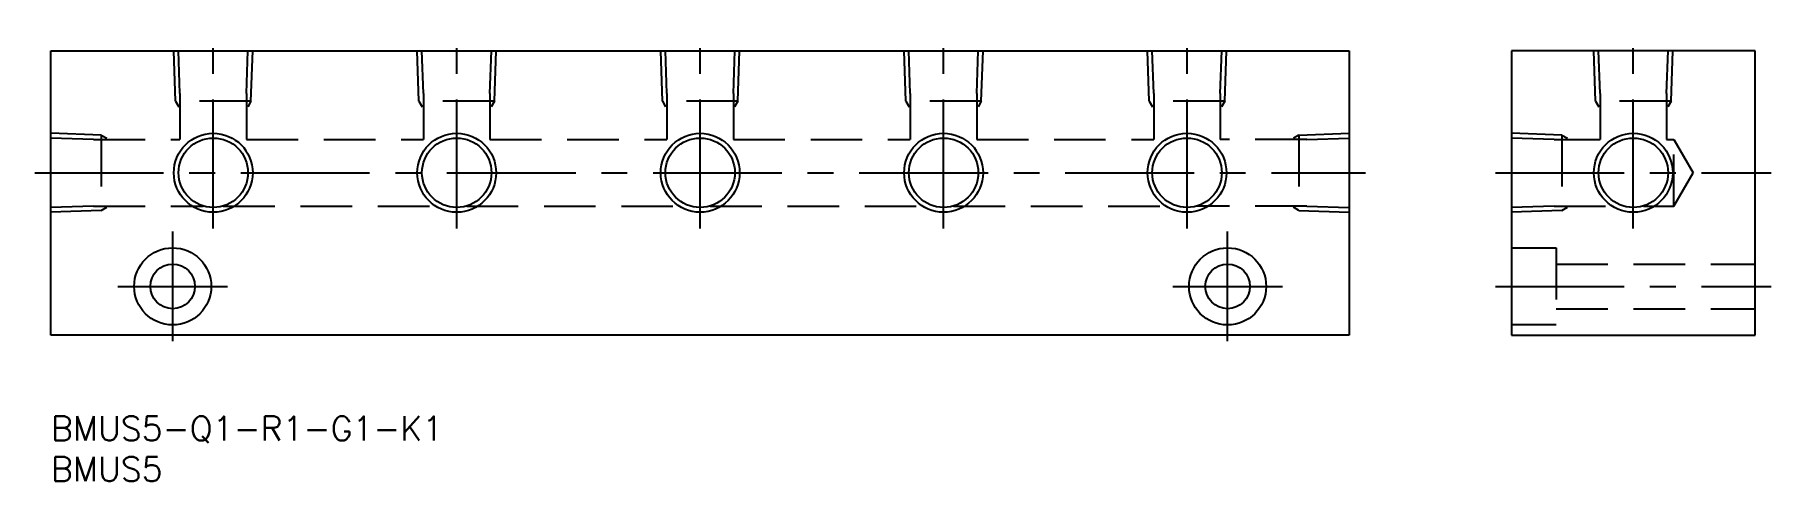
# Model space of a CAD drawing. Extents: x -2 to 212, y -8 to 47.
import ezdxf

# ---------------------------------------------------------------- set-up
doc = ezdxf.new("R2010")
doc.units = 0
doc.header["$LTSCALE"] = 0.5
doc.linetypes.add('CENTER', pattern=[50.8, 31.75, -6.35, 6.35, -6.35])
doc.linetypes.add('DASHED', pattern=[19.05, 12.7, -6.35])
for name, color, linetype in [('MSM_CENTER', 1, 'CENTER'), ('MSM_CONTINUOUS', 7, 'CONTINUOUS'), ('MSM_DASHED', 4, 'DASHED'), ('MSM_NARROW', 5, 'CONTINUOUS'), ('MSM_PART_NUMBER', 7, 'CONTINUOUS')]:
    doc.layers.add(name, color=color, linetype=linetype)
doc.styles.get("Standard").update_dxf_attribs({"font": 'txt.shx', "height": 3, "bigfont": 'bigfont.shx'})

# ---------------------------------------------------------------- blocks, each defined once
blk = doc.blocks.new('*U5')
at = {"layer": 'MSM_PART_NUMBER'}
blk.add_text('BMUS5-Q1-R1-G1-K1', height=3, dxfattribs=at).set_placement((0, -3))
blk = doc.blocks.new('*U6')
at = {"layer": 'MSM_PART_NUMBER'}
blk.add_text('BMUS5', height=3, dxfattribs=at).set_placement((0, -8))

msp = doc.modelspace()

# ---------------------------------------------------------------- linework, layer by layer
at = {"layer": 'MSM_CENTER'}
for p, q in [((20, 23.14), (20, 47)), ((50, 23.14), (50, 47)), ((80, 23.14), (80, 47)), ((110, 23.14), (110, 47)), ((140, 23.14), (140, 47)), ((195, 23.14), (195, 47)), ((-2, 30), (162, 30)), ((178, 30), (212, 30)), ((15, 9.25), (15, 22.75)), ((145, 9.25), (145, 22.75)), ((8.25, 16), (21.75, 16)), ((138.25, 16), (151.75, 16)), ((178, 16), (212, 16))]:
    msp.add_line(p, q, dxfattribs=at)
at = {"layer": 'MSM_CONTINUOUS'}
for p, q in [((0, 10), (0, 45)), ((0, 45), (160, 45)), ((160, 45), (160, 10)), ((210, 45), (180, 45)), ((180, 45), (180, 10)), ((210, 10), (210, 45)), ((160, 10), (0, 10)), ((180, 10), (210, 10))]:
    msp.add_line(p, q, dxfattribs=at)
for centre, radius in [((20, 30), 4.28), ((50, 30), 4.28), ((80, 30), 4.28), ((110, 30), 4.28), ((140, 30), 4.28), ((195, 30), 4.28), ((15, 16), 4.75), ((145, 16), 4.75), ((15, 16), 2.75), ((145, 16), 2.75)]:
    msp.add_circle(centre, radius, dxfattribs=at)
at = {"layer": 'MSM_DASHED'}
for p, q in [((15.35, 38.8), (15.14, 45)), ((15.9, 39.76), (15.72, 45)), ((24.1, 39.76), (24.28, 45)), ((24.65, 38.8), (24.86, 45)), ((45.35, 38.8), (45.14, 45)), ((45.9, 39.76), (45.72, 45)), ((54.1, 39.76), (54.28, 45)), ((54.65, 38.8), (54.86, 45)), ((75.35, 38.8), (75.14, 45)), ((75.9, 39.76), (75.72, 45)), ((84.1, 39.76), (84.28, 45)), ((84.65, 38.8), (84.86, 45)), ((105.35, 38.8), (105.14, 45)), ((105.9, 39.76), (105.72, 45)), ((114.1, 39.76), (114.28, 45)), ((114.65, 38.8), (114.86, 45)), ((135.35, 38.8), (135.14, 45)), ((135.9, 39.76), (135.72, 45)), ((144.1, 39.76), (144.28, 45)), ((144.65, 38.8), (144.86, 45)), ((190.35, 38.8), (190.14, 45)), ((190.9, 39.76), (190.72, 45)), ((199.1, 39.76), (199.28, 45)), ((199.65, 38.8), (199.86, 45)), ((24.65, 38.8), (15.35, 38.8)), ((15.35, 38.8), (15.75, 38.11)), ((15.9, 39.76), (15.9, 34.1)), ((24.1, 39.76), (24.1, 34.1)), ((24.65, 38.8), (24.25, 38.11)), ((54.65, 38.8), (45.35, 38.8)), ((45.35, 38.8), (45.75, 38.11)), ((45.9, 39.76), (45.9, 34.1)), ((54.1, 39.76), (54.1, 34.1)), ((54.65, 38.8), (54.25, 38.11)), ((84.65, 38.8), (75.35, 38.8)), ((75.35, 38.8), (75.75, 38.11)), ((75.9, 39.76), (75.9, 34.1)), ((84.1, 39.76), (84.1, 34.1)), ((84.65, 38.8), (84.25, 38.11)), ((114.65, 38.8), (105.35, 38.8)), ((105.35, 38.8), (105.75, 38.11)), ((105.9, 39.76), (105.9, 34.1)), ((114.1, 39.76), (114.1, 34.1)), ((114.65, 38.8), (114.25, 38.11)), ((144.65, 38.8), (135.35, 38.8)), ((135.35, 38.8), (135.75, 38.11)), ((135.9, 39.76), (135.9, 34.1)), ((144.1, 39.76), (144.1, 34.1)), ((144.65, 38.8), (144.25, 38.11)), ((199.65, 38.8), (190.35, 38.8)), ((190.35, 38.8), (190.75, 38.11)), ((190.9, 39.76), (190.9, 34.1)), ((199.1, 39.76), (199.1, 34.1)), ((199.65, 38.8), (199.25, 38.11)), ((6.2, 34.65), (0, 34.86)), ((5.24, 34.1), (0, 34.28)), ((6.2, 34.65), (6.2, 25.35)), ((6.2, 34.65), (6.89, 34.25)), ((153.8, 34.65), (153.11, 34.25)), ((153.8, 34.65), (160, 34.86)), ((153.8, 34.65), (153.8, 25.35)), ((154.76, 34.1), (160, 34.28)), ((186.2, 34.65), (180, 34.86)), ((185.24, 34.1), (180, 34.28)), ((186.2, 34.65), (186.2, 25.35)), ((186.2, 34.65), (186.89, 34.25)), ((5.24, 34.1), (15.9, 34.1)), ((24.1, 34.1), (45.9, 34.1)), ((54.1, 34.1), (75.9, 34.1)), ((84.1, 34.1), (105.9, 34.1)), ((114.1, 34.1), (135.9, 34.1)), ((154.76, 34.1), (144.1, 34.1)), ((185.24, 34.1), (190.9, 34.1)), ((199.1, 34.1), (200, 34.1)), ((200, 25.9), (200, 34.1)), ((200, 34.1), (202.37, 30)), ((200, 25.9), (202.37, 30)), ((5.24, 25.9), (0, 25.72)), ((5.24, 25.9), (18.76, 25.9)), ((6.2, 25.35), (6.89, 25.75)), ((21.24, 25.9), (48.76, 25.9)), ((51.24, 25.9), (78.76, 25.9)), ((81.24, 25.9), (108.76, 25.9)), ((111.24, 25.9), (138.76, 25.9)), ((154.76, 25.9), (141.24, 25.9)), ((153.8, 25.35), (153.11, 25.75)), ((154.76, 25.9), (160, 25.72)), ((185.24, 25.9), (180, 25.72)), ((185.24, 25.9), (193.76, 25.9)), ((186.2, 25.35), (186.89, 25.75)), ((196.24, 25.9), (200, 25.9)), ((6.2, 25.35), (0, 25.14)), ((153.8, 25.35), (160, 25.14)), ((186.2, 25.35), (180, 25.14)), ((180, 20.75), (185.5, 20.75)), ((185.5, 20.75), (185.5, 11.25)), ((185.5, 18.75), (210, 18.75)), ((185.5, 13.25), (210, 13.25)), ((185.5, 11.25), (180, 11.25))]:
    msp.add_line(p, q, dxfattribs=at)
at = {"layer": 'MSM_NARROW'}
for centre in [(20, 30), (50, 30), (80, 30), (110, 30), (140, 30), (195, 30)]:
    msp.add_circle(centre, 4.86, dxfattribs=at)

# ---------------------------------------------------------------- block references
at = {"layer": 'MSM_CONTINUOUS'}
for name in ['*U5', '*U6']:
    msp.add_blockref(name, (0, 0), dxfattribs=at)

doc.saveas('drawing.dxf')
